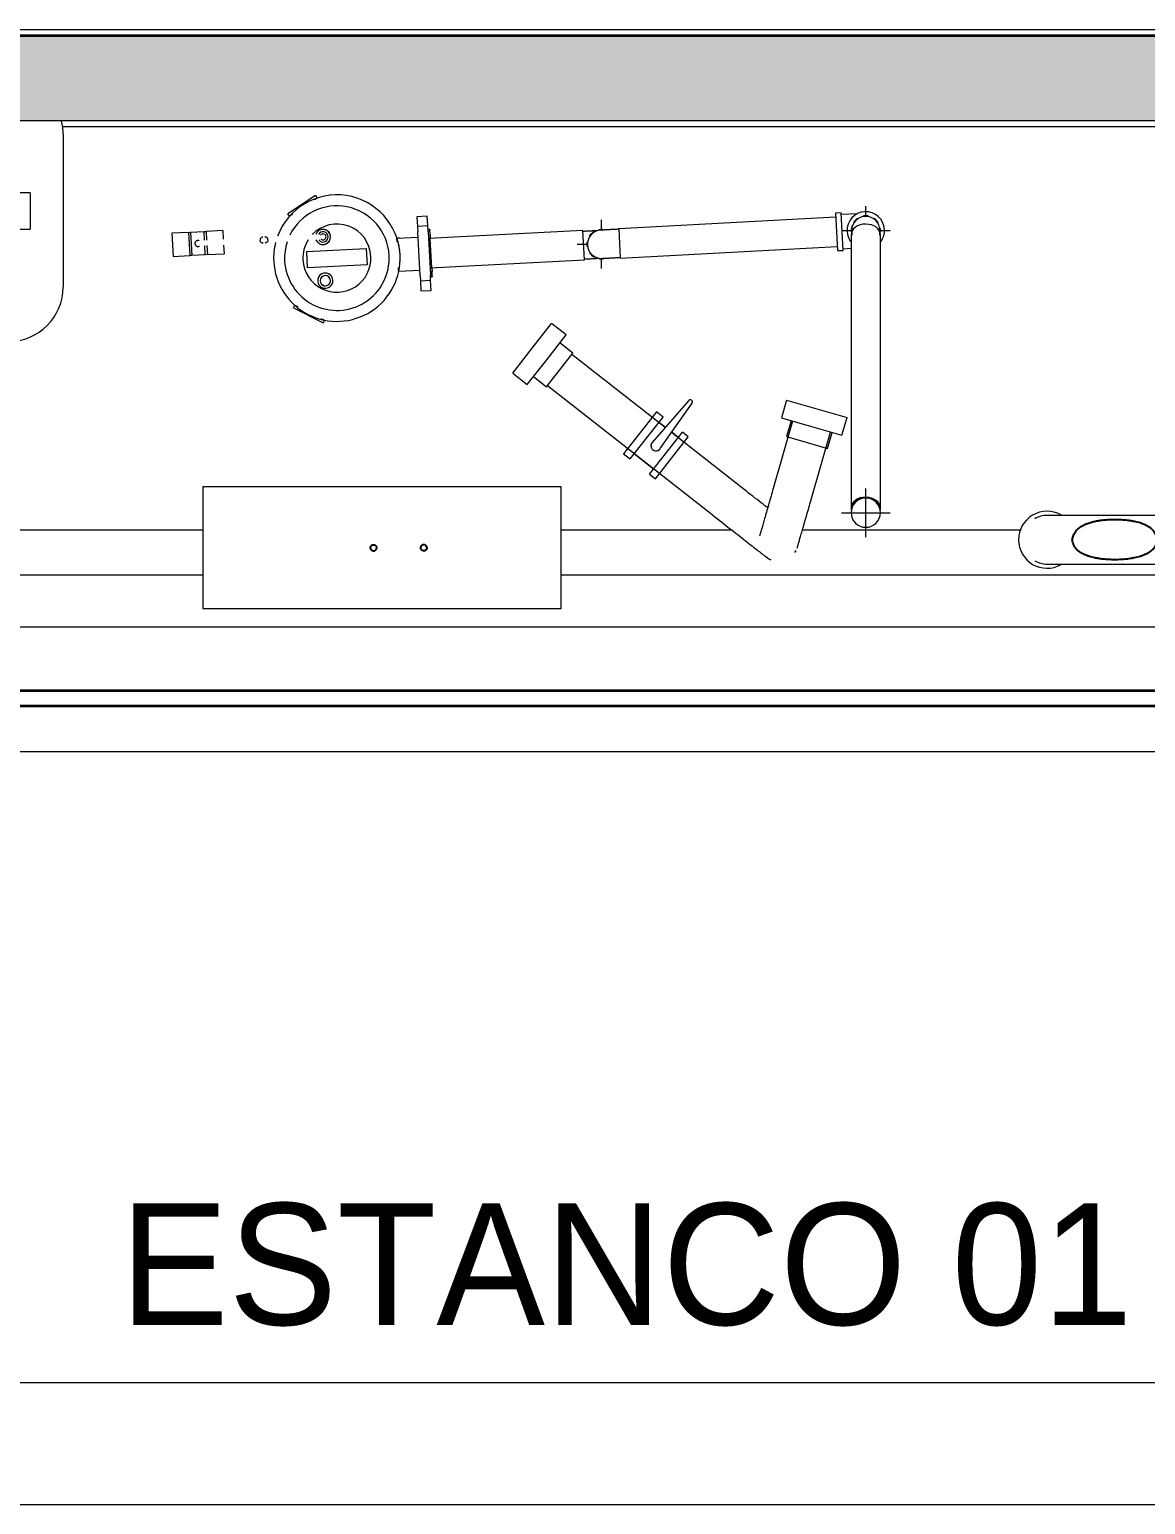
# Model space of a CAD drawing. Header units: metres. Extents: x -3 to 175, y -5 to 18.
# Drawn here: x 26.57 to 28.404, y 10.888 to 13.313 of the extents above; entities that cross this region are included whole.
import ezdxf

# ---------------------------------------------------------------- set-up
doc = ezdxf.new("R2010")
doc.units = ezdxf.units.M
for name, color, linetype, lineweight in [('A-GENM', 7, 'Continuous', 9), ('A-WALL', 7, 'Continuous', 9), ('A-WALL-PATT', 7, 'Continuous', 35), ('G-ANNO-TEXT', 7, 'Continuous', 9), ('I-WALL', 7, 'Continuous', 9), ('M-EQPM', 7, 'Continuous', 9), ('P-PIPE', 7, 'Continuous', 9), ('P-PIPE-CNTR', 7, 'Continuous', 9), ('S-BEAM', 7, 'Continuous', 9)]:
    doc.layers.add(name, color=color, linetype=linetype, lineweight=lineweight)
doc.styles.add('Century Gothic_1', font='GOTHIC.TTF', dxfattribs={"height": 0.2})

# ---------------------------------------------------------------- blocks, each defined once
blk = doc.blocks.new('M_Boquilla salida - M_Boquilla salida-V7-N-Estancos')
at = {"layer": 'A-GENM', "flags": 128}
for points in [[(0.2224, 0.04), (0.2223, 0.04), (0.222, 0.04), (0.2216, 0.04), (0.221, 0.04), (0.2202, 0.04), (0.2192, 0.04), (0.2181, 0.04), (0.2167, 0.04), (0.2153, 0.04), (0.2136, 0.04), (0.2118, 0.04), (0.2098, 0.04), (0.2077, 0.04), (0.2054, 0.04), (0.203, 0.04), (0.2004, 0.04), (0.1977, 0.04), (0.1948, 0.04), (0.1918, 0.04), (0.1887, 0.04), (0.1854, 0.04), (0.182, 0.04), (0.1786, 0.04), (0.175, 0.04), (0.1713, 0.04), (0.1675, 0.04), (0.1636, 0.04), (0.1596, 0.04), (0.1556, 0.04), (0.1515, 0.04), (0.1473, 0.04), (0.1431, 0.04), (0.1388, 0.04), (0.1345, 0.04), (0.1301, 0.04), (0.1257, 0.04), (0.1213, 0.04), (0.1168, 0.04), (0.1124, 0.04), (0.1079, 0.04), (0.1035, 0.04), (0.0991, 0.04), (0.0947, 0.04), (0.0903, 0.04), (0.0859, 0.04), (0.0816, 0.04), (0.0774, 0.04), (0.0731, 0.04), (0.069, 0.04), (0.0649, 0.04), (0.0609, 0.04), (0.057, 0.04), (0.0531, 0.04), (0.0494, 0.04), (0.0458, 0.04), (0.0422, 0.04), (0.0388, 0.04), (0.0355, 0.04), (0.0323, 0.04), (0.0292, 0.04), (0.0263, 0.04), (0.0235, 0.04), (0.0208, 0.04), (0.0183, 0.04), (0.0159, 0.04), (0.0137, 0.04), (0.0116, 0.04), (0.0097, 0.04), (0.008, 0.04), (0.0064, 0.04), (0.005, 0.04), (0.0038, 0.04), (0.0027, 0.04), (0.0018, 0.04), (0.0011, 0.04), (0.0006, 0.04), (0.0002, 0.04), (0, 0.04), (0, 0.04)], [(0, -0.04), (0.0001, -0.04), (0.0004, -0.04), (0.0008, -0.04), (0.0014, -0.04), (0.0022, -0.04), (0.0032, -0.04), (0.0043, -0.04), (0.0056, -0.04), (0.0071, -0.04), (0.0088, -0.04), (0.0106, -0.04), (0.0126, -0.04), (0.0147, -0.04), (0.017, -0.04), (0.0194, -0.04), (0.022, -0.04), (0.0247, -0.04), (0.0276, -0.04), (0.0306, -0.04), (0.0337, -0.04), (0.037, -0.04), (0.0403, -0.04), (0.0438, -0.04), (0.0474, -0.04), (0.0511, -0.04), (0.0549, -0.04), (0.0588, -0.04), (0.0627, -0.04), (0.0668, -0.04), (0.0709, -0.04), (0.0751, -0.04), (0.0793, -0.04), (0.0836, -0.04), (0.0879, -0.04), (0.0923, -0.04), (0.0967, -0.04), (0.1011, -0.04), (0.1055, -0.04), (0.11, -0.04), (0.1144, -0.04), (0.1189, -0.04), (0.1233, -0.04), (0.1277, -0.04), (0.1321, -0.04), (0.1365, -0.04), (0.1408, -0.04), (0.145, -0.04), (0.1492, -0.04), (0.1534, -0.04), (0.1575, -0.04), (0.1615, -0.04), (0.1654, -0.04), (0.1692, -0.04), (0.173, -0.04), (0.1766, -0.04), (0.1802, -0.04), (0.1836, -0.04), (0.1869, -0.04), (0.1901, -0.04), (0.1932, -0.04), (0.1961, -0.04), (0.1989, -0.04), (0.2016, -0.04), (0.2041, -0.04), (0.2065, -0.04), (0.2087, -0.04), (0.2108, -0.04), (0.2127, -0.04), (0.2144, -0.04), (0.216, -0.04), (0.2174, -0.04), (0.2186, -0.04), (0.2197, -0.04), (0.2206, -0.04), (0.2213, -0.04), (0.2218, -0.04), (0.2222, -0.04), (0.2224, -0.04), (0.2224, -0.04)]]:
    blk.add_lwpolyline(points, dxfattribs=at)
at = {"layer": 'A-GENM'}
for centre, radius, start, end in [((0, 0), 0.05, 53.7239, 180), ((0, 0), 0.04, 90, 120), ((0.2224, 0), 0.0469, 0, 119.3065), ((0.2224, 0), 0.04, 60, 90), ((0, 0), 0.05, 180, 306.2523), ((0.2224, 0), 0.0469, 240.687, 0), ((0, 0), 0.04, 240, 270), ((0.2224, 0), 0.04, 270, 300)]:
    blk.add_arc(centre, radius, start, end, dxfattribs=at)
at = {"layer": 'A-GENM', "lineweight": 25}
for points, knots in [([(0.0411, 0), (0.0415, 0.0017), (0.0423, 0.0048), (0.044, 0.0092), (0.0459, 0.0124), (0.0474, 0.0145), (0.0484, 0.0156), (0.0491, 0.0164), (0.0499, 0.0172), (0.051, 0.0182), (0.0531, 0.0199), (0.0564, 0.022), (0.0601, 0.0237), (0.0626, 0.0248), (0.0641, 0.0255), (0.0651, 0.0259), (0.0662, 0.0263), (0.0677, 0.0269), (0.0702, 0.0278), (0.074, 0.0288), (0.0779, 0.0296), (0.0809, 0.0302), (0.084, 0.0308), (0.0878, 0.0314), (0.094, 0.0322), (0.1018, 0.0327), (0.1111, 0.033), (0.1205, 0.0327), (0.1283, 0.0322), (0.1337, 0.0315), (0.1368, 0.0311), (0.1391, 0.0307), (0.1414, 0.0303), (0.1445, 0.0297), (0.1483, 0.0288), (0.1521, 0.0278), (0.1551, 0.0268), (0.1568, 0.0261), (0.1583, 0.0255), (0.1597, 0.0249), (0.1623, 0.0237), (0.1659, 0.022), (0.1693, 0.0199), (0.1714, 0.0183), (0.1725, 0.0172), (0.1733, 0.0165), (0.174, 0.0156), (0.1749, 0.0145), (0.1765, 0.0124), (0.1783, 0.0092), (0.1801, 0.0048), (0.1809, 0.0017), (0.1813, 0)], [-1, -1, -1, -1, -0.972222, -0.944444, -0.916667, -0.902778, -0.895833, -0.888889, -0.881944, -0.875, -0.861111, -0.833333, -0.805556, -0.791667, -0.784722, -0.777778, -0.770833, -0.763889, -0.75, -0.722222, -0.694444, -0.680556, -0.666667, -0.638889, -0.611111, -0.555556, -0.5, -0.444444, -0.388889, -0.361111, -0.347222, -0.333333, -0.319444, -0.305556, -0.277778, -0.25, -0.236111, -0.222222, -0.215278, -0.208333, -0.194444, -0.166667, -0.138889, -0.125, -0.118056, -0.111111, -0.104167, -0.097222, -0.083333, -0.055556, -0.027778, 0, 0, 0, 0]), ([(0.0411, 0), (0.0415, -0.0017), (0.0423, -0.0048), (0.044, -0.0092), (0.0459, -0.0124), (0.0474, -0.0145), (0.0484, -0.0156), (0.0491, -0.0164), (0.0499, -0.0172), (0.051, -0.0182), (0.0531, -0.0199), (0.0564, -0.022), (0.0601, -0.0237), (0.0626, -0.0248), (0.0641, -0.0255), (0.0651, -0.0259), (0.0662, -0.0263), (0.0677, -0.0269), (0.0702, -0.0278), (0.074, -0.0288), (0.0779, -0.0296), (0.0809, -0.0302), (0.0832, -0.0307), (0.0855, -0.0311), (0.0886, -0.0315), (0.0925, -0.032), (0.0971, -0.0324), (0.1034, -0.0328), (0.1111, -0.033), (0.1205, -0.0327), (0.1283, -0.0322), (0.1337, -0.0315), (0.1368, -0.0311), (0.1395, -0.0306), (0.1426, -0.03), (0.1472, -0.0291), (0.1517, -0.0279), (0.1553, -0.0267), (0.1569, -0.026), (0.158, -0.0256), (0.161, -0.0243), (0.166, -0.022), (0.1704, -0.0192), (0.1727, -0.0171), (0.1734, -0.0162), (0.1745, -0.015), (0.1767, -0.0121), (0.1794, -0.0071), (0.1808, -0.0025), (0.1813, 0)], [0, 0, 0, 0, 0.027778, 0.055556, 0.083333, 0.097222, 0.104167, 0.111111, 0.118056, 0.125, 0.138889, 0.166667, 0.194444, 0.208333, 0.215278, 0.222222, 0.229167, 0.236111, 0.25, 0.277778, 0.305556, 0.319444, 0.333333, 0.347222, 0.361111, 0.388889, 0.416667, 0.444444, 0.5, 0.555556, 0.611111, 0.638889, 0.652778, 0.666667, 0.6875, 0.708333, 0.75, 0.770833, 0.776042, 0.78125, 0.791667, 0.833333, 0.875, 0.885417, 0.890625, 0.895833, 0.916667, 0.958333, 1, 1, 1, 1])]:
    blk.add_open_spline(points, degree=3, knots=knots, dxfattribs=at)
blk = doc.blocks.new('M_Miscelaneo 1 - M_Miscelaneo 1-V8-N-Estancos')
at = {"layer": 'A-GENM'}
for p, q in [((0.4213, 0.1), (-0.168, 0.1)), ((-0.168, 0.1), (-0.168, -0.1)), ((0.4213, -0.1), (0.4213, 0.1)), ((-0.168, -0.1), (0.4213, -0.1))]:
    blk.add_line(p, q, dxfattribs=at)
at = {"layer": 'A-GENM', "flags": 128}
for points in [[(0.058, 0.005), (0.0577, 0.005), (0.0575, 0.005), (0.0573, 0.005), (0.0572, 0.005), (0.0571, 0.005)], [(0.1414, 0.005), (0.1414, 0.005), (0.1413, 0.005), (0.1411, 0.005), (0.1409, 0.005), (0.1406, 0.005), (0.1405, 0.005)], [(0.0571, -0.005), (0.0572, -0.005), (0.0573, -0.005), (0.0574, -0.005), (0.0577, -0.005), (0.058, -0.005), (0.058, -0.005)], [(0.1405, -0.005), (0.1408, -0.005), (0.1411, -0.005), (0.1413, -0.005), (0.1414, -0.005), (0.1414, -0.005)]]:
    blk.add_lwpolyline(points, dxfattribs=at)
at = {"layer": 'A-GENM'}
for centre, start, end in [((0.0571, 0), 150, 180), ((0.0571, 0), 180, 232.1027), ((0.0571, 0), 127.8973, 135), ((0.0571, 0), 90, 120), ((0.1414, 0), 60, 90), ((0.1414, 0), 0, 45), ((0.1414, 0), 330, 0), ((0.0571, 0), 240, 249.3691), ((0.0571, 0), 255, 270), ((0.1414, 0), 270, 285), ((0.1414, 0), 290.6309, 300)]:
    blk.add_arc(centre, 0.005, start, end, dxfattribs=at)
at = {"layer": 'A-GENM', "lineweight": 25}
for points, knots in [([(0.0529, 0), (0.0529, 0.0008), (0.0532, 0.0018), (0.054, 0.0031), (0.0547, 0.0039), (0.0557, 0.0045), (0.0571, 0.005), (0.0588, 0.0051), (0.0603, 0.0045), (0.0613, 0.0039), (0.0619, 0.0032), (0.0624, 0.0025), (0.0628, 0.0017), (0.0631, 0.0009), (0.0631, 0.0003), (0.0631, 0)], [-1, -1, -1, -1, -0.861111, -0.791667, -0.722222, -0.652778, -0.583333, -0.444444, -0.333333, -0.277778, -0.222222, -0.166667, -0.111111, -0.055556, 0, 0, 0, 0]), ([(0.0529, 0), (0.0529, -0.0003), (0.053, -0.0009), (0.0532, -0.0017), (0.0536, -0.0025), (0.0541, -0.0033), (0.0547, -0.0039), (0.0555, -0.0044), (0.0563, -0.0047), (0.0572, -0.005), (0.0582, -0.005), (0.0593, -0.0049), (0.0604, -0.0045), (0.0613, -0.0039), (0.0621, -0.0031), (0.0629, -0.0018), (0.0631, -0.0008), (0.0631, 0)], [0, 0, 0, 0, 0.055556, 0.111111, 0.166667, 0.222222, 0.277778, 0.333333, 0.388889, 0.444444, 0.513889, 0.583333, 0.652778, 0.722222, 0.791667, 0.861111, 1, 1, 1, 1]), ([(0.1456, 0), (0.1456, 0.0003), (0.1456, 0.0009), (0.1453, 0.0017), (0.145, 0.0025), (0.1444, 0.0033), (0.1438, 0.0039), (0.1431, 0.0044), (0.1423, 0.0047), (0.1413, 0.005), (0.1403, 0.005), (0.1392, 0.0049), (0.1382, 0.0045), (0.1372, 0.0039), (0.1365, 0.0031), (0.1357, 0.0018), (0.1354, 0.0008), (0.1354, 0)], [0, 0, 0, 0, 0.055556, 0.111111, 0.166667, 0.222222, 0.277778, 0.333333, 0.388889, 0.444444, 0.513889, 0.583333, 0.652778, 0.722222, 0.791667, 0.861111, 1, 1, 1, 1]), ([(0.1456, 0), (0.1456, -0.0008), (0.1454, -0.0018), (0.1446, -0.0031), (0.1438, -0.0039), (0.1429, -0.0045), (0.1415, -0.005), (0.1398, -0.0051), (0.1382, -0.0045), (0.1373, -0.0039), (0.1366, -0.0032), (0.1361, -0.0025), (0.1357, -0.0017), (0.1355, -0.0009), (0.1354, -0.0003), (0.1354, 0)], [-1, -1, -1, -1, -0.861111, -0.791667, -0.722222, -0.652778, -0.583333, -0.444444, -0.333333, -0.277778, -0.222222, -0.166667, -0.111111, -0.055556, 0, 0, 0, 0])]:
    blk.add_open_spline(points, degree=3, knots=knots, dxfattribs=at)
blk = doc.blocks.new('M_Conexión toma de agua potable - M_Conexión toma de agua potable-V9-N-Estancos')
at = {"layer": 'P-PIPE'}
for p, q in [((-0.4772, 0.1928), (-0.4578, 0.2408)), ((-0.4296, 0.2294), (-0.4578, 0.2408)), ((-0.449, 0.1814), (-0.4296, 0.2294)), ((-0.0518, 0.2269), (-0.0518, 0.1964)), ((-0.0518, 0.2269), (0, 0.2269)), ((0, 0.2269), (0.0518, 0.2269)), ((0.0518, 0.1964), (0.0518, 0.2269)), ((-0.4107, 0.2038), (-0.4358, 0.2139)), ((-0.4238, 0.1712), (-0.4107, 0.2038)), ((-0.2311, 0.1282), (-0.4118, 0.2012)), ((-0.0518, 0.1964), (0, 0.1964)), ((-0.0351, 0.1964), (-0.0351, 0.1693)), ((-0.0325, 0.1964), (-0.0325, 0.0809)), ((0, 0.1964), (0.0518, 0.1964)), ((0.0325, 0.0809), (0.0325, 0.1964)), ((0.0351, 0.1693), (0.0351, 0.1964)), ((-0.4966, 0.1448), (-0.4772, 0.1928)), ((-0.4684, 0.1334), (-0.449, 0.1814)), ((-0.437, 0.1387), (-0.4238, 0.1712)), ((-0.2064, 0.1812), (-0.2448, 0.0989)), ((-0.2292, 0.0926), (-0.1995, 0.1788)), ((-0.4621, 0.1489), (-0.437, 0.1387)), ((-0.252, 0.149), (-0.2848, 0.0679)), ((-0.239, 0.1437), (-0.252, 0.149)), ((-0.0351, 0.1693), (0, 0.1693)), ((0, 0.1693), (0.0351, 0.1693)), ((-0.4966, 0.1448), (-0.4684, 0.1334)), ((-0.4361, 0.1409), (-0.1206, 0.0134)), ((-0.2718, 0.0627), (-0.239, 0.1437)), ((-0.2309, 0.1287), (-0.2431, 0.1336)), ((-0.2344, 0.0476), (-0.2017, 0.1286)), ((-0.2231, 0.043), (-0.1903, 0.124)), ((-0.0963, 0.0737), (-0.2187, 0.1231)), ((-0.2058, 0.1185), (-0.2185, 0.1237)), ((-0.1903, 0.124), (-0.2017, 0.1286)), ((-0.2848, 0.0679), (-0.2718, 0.0627)), ((-0.2677, 0.0727), (-0.2304, 0.0577)), ((-0.2344, 0.0476), (-0.2231, 0.043))]:
    blk.add_line(p, q, dxfattribs=at)
at = {"layer": 'P-PIPE', "flags": 128}
for points in [[(-0.0324, 0.0479), (-0.0341, 0.0486), (-0.0377, 0.05), (-0.0414, 0.0515), (-0.0452, 0.053), (-0.049, 0.0546), (-0.053, 0.0562), (-0.057, 0.0578), (-0.061, 0.0595), (-0.0652, 0.0611), (-0.0693, 0.0628), (-0.0736, 0.0645), (-0.0778, 0.0662), (-0.0821, 0.068), (-0.0864, 0.0697), (-0.0907, 0.0715), (-0.0951, 0.0732), (-0.0963, 0.0737)], [(-0.0325, 0.0809), (-0.0325, 0.0776), (-0.0325, 0.0744), (-0.0325, 0.0712), (-0.0325, 0.068), (-0.0325, 0.0648), (-0.0325, 0.0616), (-0.0325, 0.0585), (-0.0325, 0.0554), (-0.0325, 0.0524), (-0.0325, 0.0494), (-0.0325, 0.0464), (-0.0325, 0.0435), (-0.0325, 0.0407), (-0.0325, 0.0379), (-0.0325, 0.0352), (-0.0325, 0.0326), (-0.0325, 0.03), (-0.0325, 0.0275), (-0.0325, 0.0252), (-0.0325, 0.0229), (-0.0325, 0.0207), (-0.0325, 0.0185), (-0.0325, 0.0165), (-0.0325, 0.0146), (-0.0325, 0.0128), (-0.0325, 0.0111), (-0.0325, 0.0095), (-0.0325, 0.0081), (-0.0325, 0.0067), (-0.0325, 0.0055), (-0.0325, 0.0044), (-0.0325, 0.0034), (-0.0325, 0.0025), (-0.0325, 0.0018), (-0.0325, 0.0012), (-0.0325, 0.0007), (-0.0325, 0.0003), (-0.0325, 0.0001), (-0.0325, 0), (-0.0325, 0)], [(0.0325, 0), (0.0325, 0.0001), (0.0325, 0.0003), (0.0325, 0.0006), (0.0325, 0.001), (0.0325, 0.0016), (0.0325, 0.0023), (0.0325, 0.0031), (0.0325, 0.0041), (0.0325, 0.0052), (0.0325, 0.0064), (0.0325, 0.0077), (0.0325, 0.0091), (0.0325, 0.0107), (0.0325, 0.0124), (0.0325, 0.0141), (0.0325, 0.016), (0.0325, 0.018), (0.0325, 0.0201), (0.0325, 0.0223), (0.0325, 0.0245), (0.0325, 0.0269), (0.0325, 0.0293), (0.0325, 0.0319), (0.0325, 0.0345), (0.0325, 0.0372), (0.0325, 0.0399), (0.0325, 0.0428), (0.0325, 0.0456), (0.0325, 0.0486), (0.0325, 0.0516), (0.0325, 0.0546), (0.0325, 0.0577), (0.0325, 0.0608), (0.0325, 0.064), (0.0325, 0.0671), (0.0325, 0.0703), (0.0325, 0.0735), (0.0325, 0.0768), (0.0325, 0.08), (0.0325, 0.0809)], [(-0.1206, 0.0134), (-0.1163, 0.0117), (-0.1119, 0.0099), (-0.1076, 0.0082), (-0.1033, 0.0064), (-0.0991, 0.0047), (-0.0948, 0.003), (-0.0906, 0.0013), (-0.0865, -0.0004), (-0.0824, -0.002), (-0.0784, -0.0036), (-0.0744, -0.0052), (-0.0705, -0.0068), (-0.0667, -0.0083), (-0.063, -0.0098), (-0.0594, -0.0113), (-0.0559, -0.0127), (-0.0524, -0.0141), (-0.0491, -0.0155), (-0.0459, -0.0168), (-0.0428, -0.018), (-0.0399, -0.0192), (-0.037, -0.0203), (-0.0343, -0.0214), (-0.0318, -0.0225), (-0.0294, -0.0234), (-0.0271, -0.0244), (-0.025, -0.0252), (-0.023, -0.026), (-0.0212, -0.0267), (-0.0196, -0.0274), (-0.0181, -0.028), (-0.0167, -0.0285), (-0.0156, -0.029), (-0.0146, -0.0294), (-0.0138, -0.0297), (-0.0131, -0.03), (-0.0126, -0.0302), (-0.0123, -0.0303), (-0.0122, -0.0304), (-0.0122, -0.0304)]]:
    blk.add_lwpolyline(points, dxfattribs=at)
at = {"layer": 'P-PIPE'}
for centre, radius, start, end in [((-0.2029, 0.18), 0.00364, 341, 161), ((-0.2029, 0.18), 0.00364, 71, 146), ((-0.2029, 0.18), 0.00364, 356, 41), ((-0.2371, 0.0953), 0.00841, 155, 341), ((-0.2371, 0.0953), 0.00841, 155, 226.5385), ((-0.2371, 0.0953), 0.00841, 240.8462, 326.6923), ((0, 0), 0.0325, 0, 4.0047), ((0, 0), 0.0325, 356.2743, 0), ((0, 0), 0.0325, 342.0839, 348.3301), ((0, -0.0002), 0.0325, 244.1414, 248), ((0, -0.0002), 0.0325, 248, 263), ((0, 0), 0.0325, 249.1286, 257.903)]:
    blk.add_arc(centre, radius, start, end, dxfattribs=at)
blk = doc.blocks.new('Bolardo - Bolardo-V11-N-Estancos')
at = {"layer": 'A-GENM'}
for p, q in [((0.2689, 0.1452), (-0.2765, 0.1452)), ((0.2717, 0.1229), (0.2717, -0.1278)), ((-0.2793, 0.071), (-0.2793, -0.0193)), ((-0.1171, 0.0268), (-0.2169, 0.0268)), ((-0.2169, -0.0332), (-0.2169, 0.0268)), ((0.2173, 0.0268), (0.1094, 0.0268)), ((0.2173, 0.0268), (0.2173, -0.0332)), ((-0.2793, -0.029), (-0.2793, -0.1193)), ((-0.2169, -0.0332), (-0.1171, -0.0332)), ((0.1094, -0.0332), (0.2173, -0.0332)), ((0.1817, -0.2178), (-0.1893, -0.2178))]:
    blk.add_line(p, q, dxfattribs=at)
for centre, radius, start, end in [((-0.1893, 0.1229), 0.09, 165.6795, 178.1686), ((0.1817, 0.1229), 0.09, 0, 14.3205), ((-0.0038, -0.0032), 0.118, 90, 270), ((-0.0038, -0.0032), 0.118, 0, 90), ((-0.0038, -0.0032), 0.118, 270, 0), ((-0.1893, -0.1278), 0.09, 180.7788, 218.2734), ((0.1817, -0.1278), 0.09, 270, 0), ((-0.1893, -0.1278), 0.09, 256.8636, 270)]:
    blk.add_arc(centre, radius, start, end, dxfattribs=at)
blk = doc.blocks.new('Bomba vertical - Sistema fondeo - FEKA VS GRINDER 1000 MA 220-240_50-V62-N-Estancos')
at = {"layer": 'M-EQPM'}
for p, q in [((0.0259, 0.1008), (0.0284, 0.1052)), ((0.0317, 0.0975), (0.0259, 0.1008)), ((0.0757, 0.0779), (0.0284, 0.1052)), ((0.0732, 0.0735), (0.0685, 0.0762)), ((0.0757, 0.0778), (0.0732, 0.0735)), ((-0.135, 0.061), (-0.152, 0.061)), ((-0.152, 0.061), (-0.152, 0.045)), ((-0.135, 0.045), (-0.135, 0.061)), ((-0.155, 0.0389), (-0.155, 0.03)), ((-0.155, 0.038), (-0.155, 0.0389)), ((-0.155, 0.038), (-0.155, 0.0389)), ((-0.155, 0.0389), (-0.155, 0.0379)), ((-0.155, 0.0389), (-0.152, 0.0389)), ((-0.152, 0.0389), (-0.155, 0.0389)), ((-0.155, 0.0239), (-0.155, 0.03)), ((-0.155, 0.0244), (-0.155, 0.03)), ((-0.155, 0.03), (-0.152, 0.03)), ((-0.155, 0.0241), (-0.155, 0.025)), ((-0.155, 0.0241), (-0.155, 0.025)), ((-0.152, 0.045), (-0.152, 0.036)), ((-0.152, 0.045), (-0.135, 0.045)), ((-0.152, -0.036), (-0.152, 0.036)), ((-0.135, 0.036), (-0.135, 0.045)), ((-0.135, 0.036), (-0.135, -0.036)), ((-0.1004, 0.027), (-0.135, 0.027)), ((-0.1002, 0.0266), (-0.1002, 0.0213)), ((-0.155, 0.0239), (-0.155, -0.0239)), ((-0.152, 0.0239), (-0.155, 0.0239)), ((-0.049, 0.0135), (0.049, 0.0135)), ((-0.049, -0.0135), (-0.049, 0.0135)), ((0.049, 0.0135), (0.049, -0.0135)), ((-0.155, -0.03), (-0.155, -0.0239)), ((-0.155, -0.0239), (-0.152, -0.0239)), ((-0.155, -0.025), (-0.155, -0.0241)), ((-0.155, -0.025), (-0.155, -0.0241)), ((-0.1002, -0.0213), (-0.1002, -0.028)), ((0.049, -0.0135), (-0.049, -0.0135)), ((0.2124, -0.017), (0.1849, -0.017)), ((0.1849, -0.0311), (0.1849, -0.017)), ((0.2124, -0.017), (0.2159, -0.017)), ((0.2124, -0.0317), (0.2124, -0.017)), ((0.2159, -0.017), (0.2269, -0.017)), ((0.2159, -0.017), (0.2159, -0.0316)), ((0.2269, -0.017), (0.2379, -0.017)), ((0.2379, -0.017), (0.2414, -0.017)), ((0.2379, -0.055), (0.2379, -0.017)), ((0.2689, -0.017), (0.2414, -0.017)), ((0.2414, -0.055), (0.2414, -0.017)), ((0.2689, -0.055), (0.2689, -0.017)), ((-0.155, -0.03), (-0.155, -0.0244)), ((-0.155, -0.03), (-0.155, -0.0389)), ((-0.152, -0.03), (-0.155, -0.03)), ((-0.155, -0.0389), (-0.155, -0.038)), ((-0.155, -0.0389), (-0.155, -0.038)), ((-0.152, -0.0389), (-0.155, -0.0389)), ((-0.155, -0.0389), (-0.152, -0.0389)), ((-0.152, -0.036), (-0.152, -0.045)), ((-0.152, -0.045), (-0.152, -0.061)), ((-0.152, -0.045), (-0.135, -0.045)), ((-0.135, -0.027), (-0.1004, -0.027)), ((-0.135, -0.045), (-0.135, -0.036)), ((-0.135, -0.061), (-0.135, -0.045)), ((-0.1002, -0.028), (-0.1053, -0.028)), ((-0.0991, -0.028), (-0.1002, -0.028)), ((0.1849, -0.055), (0.1849, -0.0407)), ((0.2124, -0.055), (0.2124, -0.0405)), ((0.2159, -0.0408), (0.2159, -0.055)), ((-0.152, -0.061), (-0.135, -0.061)), ((0.1849, -0.055), (0.2124, -0.055)), ((0.2159, -0.055), (0.2124, -0.055)), ((0.2269, -0.055), (0.2159, -0.055)), ((0.2379, -0.055), (0.2269, -0.055)), ((0.2414, -0.055), (0.2379, -0.055)), ((0.2414, -0.055), (0.2689, -0.055)), ((0.0296, -0.1045), (0.0769, -0.0772)), ((0.0685, -0.0762), (0.0744, -0.0728)), ((0.0744, -0.0728), (0.0769, -0.0772)), ((0.0271, -0.1001), (0.0317, -0.0975)), ((0.0296, -0.1045), (0.0271, -0.1001))]:
    blk.add_line(p, q, dxfattribs=at)
at = {"layer": 'M-EQPM', "flags": 128}
for points in [[(0.1117, -0.036), (0.1117, -0.0353), (0.1119, -0.0346), (0.1121, -0.0339), (0.1124, -0.0333), (0.1129, -0.0327), (0.1134, -0.0322), (0.1139, -0.0318), (0.1145, -0.0315), (0.1152, -0.0312), (0.1159, -0.0311), (0.1166, -0.031), (0.1167, -0.031)], [(0.1117, -0.036), (0.1117, -0.0367), (0.1119, -0.0374), (0.1121, -0.0381), (0.1124, -0.0387), (0.1129, -0.0393), (0.1134, -0.0398), (0.1139, -0.0402), (0.1145, -0.0405), (0.1152, -0.0408), (0.1159, -0.0409), (0.1166, -0.041), (0.1167, -0.041)], [(0.1196, -0.031), (0.1203, -0.031), (0.121, -0.0312), (0.1216, -0.0314), (0.1222, -0.0317), (0.1233, -0.0326), (0.1238, -0.0333), (0.1242, -0.034), (0.1245, -0.035), (0.1246, -0.036)], [(0.1196, -0.041), (0.1203, -0.041), (0.121, -0.0408), (0.1216, -0.0406), (0.1222, -0.0403), (0.1233, -0.0394), (0.1238, -0.0387), (0.1242, -0.038), (0.1245, -0.037), (0.1246, -0.036)]]:
    blk.add_lwpolyline(points, dxfattribs=at)
at = {"layer": 'M-EQPM'}
for centre, radius, start, end in [((0, 0), 0.104, 360, 180), ((0, 0), 0.086, 360, 180), ((0, 0), 0.056, 360, 180), ((0.021, 0.036), 0.0125, 360, 180), ((0.021, 0.036), 0.0125, 180, 360), ((0.021, 0.036), 0.0125, 105, 165), ((0.021, 0.036), 0.0125, 195, 225), ((0.021, 0.036), 0.00848, 360, 180), ((0.021, 0.036), 0.00848, 135, 180), ((0.021, 0.036), 0.00848, 180, 360), ((0.021, 0.036), 0.00848, 180, 360), ((0.021, 0.036), 0.0125, 240, 270), ((0.021, 0.036), 0.00848, 47.7574, 126.0468), ((0.021, 0.036), 0.0125, 300, 360), ((0.021, 0.036), 0.00848, 0, 30), ((0.021, 0.036), 0.0125, 15, 45), ((0, 0), 0.104, 180, 336.8124), ((0, 0), 0.086, 180, 331.0413), ((0, 0), 0.056, 180, 313.3973), ((0.021, -0.036), 0.0125, 18.6097, 180), ((0.021, -0.036), 0.0125, 105, 180), ((0.021, -0.036), 0.0125, 60, 90), ((0, 0), 0.056, 324.2739, 360), ((0, 0), 0.086, 338.7731, 360), ((0, 0), 0.104, 342.5691, 360), ((0.021, -0.036), 0.0125, 180, 338.6061), ((0.021, -0.036), 0.0125, 180, 255), ((0.021, -0.036), 0.00854, 31.3025, 180), ((0.021, -0.036), 0.00854, 180, 327.4792), ((0.021, -0.036), 0.005, 40, 180), ((0.021, -0.036), 0.005, 180, 320), ((0.021, -0.036), 0.0125, 270, 300), ((0.021, -0.036), 0.0125, 18.6097, 45), ((0.021, -0.036), 0.0125, 315, 338.6061)]:
    blk.add_arc(centre, radius, start, end, dxfattribs=at)
for points in [[(-0.1004, 0.027), (-0.1004, 0.027), (-0.1006, 0.0265), (-0.1013, 0.0238), (-0.1025, 0.0181), (-0.1035, 0.0105), (-0.1039, 0.0046), (-0.104, 0.0015), (-0.104, 0)], [(-0.104, 0), (-0.104, -0.0021), (-0.1039, -0.0061), (-0.1032, -0.0138), (-0.1019, -0.021), (-0.1009, -0.0252), (-0.1005, -0.0267), (-0.1004, -0.027), (-0.1004, -0.027)]]:
    blk.add_open_spline(points, degree=3, knots=[0, 0, 0, 0, 0.142857, 0.285714, 0.571429, 0.785714, 0.892857, 1, 1, 1, 1], dxfattribs=at)
for points in [[(0.2269, -0.031), (0.2265, -0.031), (0.2258, -0.0311), (0.225, -0.0313), (0.2247, -0.0315)], [(0.2247, -0.0405), (0.225, -0.0407), (0.2258, -0.0409), (0.2265, -0.041), (0.2269, -0.041)], [(0.2319, -0.036), (0.2319, -0.0356), (0.2318, -0.0349), (0.2314, -0.0338), (0.2308, -0.0329), (0.23, -0.0321), (0.2291, -0.0315), (0.228, -0.0311), (0.2272, -0.031), (0.2269, -0.031)], [(0.2269, -0.041), (0.2272, -0.041), (0.228, -0.0409), (0.2291, -0.0405), (0.23, -0.0399), (0.2308, -0.0391), (0.2314, -0.0382), (0.2318, -0.0371), (0.2319, -0.0364), (0.2319, -0.036)]]:
    blk.add_open_spline(points, degree=3, dxfattribs=at)
blk = doc.blocks.new('M_RVR_Codo material - CO - Codo-V46-N-Estancos')
at = {"layer": 'P-PIPE', "flags": 128}
for points in [[(14.9655, 12.5226), (14.9662, 12.5222), (14.9669, 12.5218), (14.9677, 12.5214), (14.9685, 12.5209), (14.9693, 12.5205), (14.9701, 12.52), (14.971, 12.5196), (14.9719, 12.5191), (14.9728, 12.5186), (14.9737, 12.5181), (14.9746, 12.5175), (14.9756, 12.517), (14.9766, 12.5165), (14.9775, 12.5159), (14.9785, 12.5154), (14.9795, 12.5148), (14.9806, 12.5143), (14.9816, 12.5137), (14.9826, 12.5131), (14.9836, 12.5125), (14.9847, 12.512), (14.985, 12.5118)], [(14.9625, 12.4712), (14.9614, 12.4718), (14.9604, 12.4724), (14.9594, 12.473), (14.9583, 12.4735), (14.9573, 12.4741), (14.9563, 12.4746), (14.9553, 12.4752), (14.9543, 12.4757), (14.9534, 12.4763), (14.9524, 12.4768), (14.9514, 12.4773), (14.9505, 12.4779), (14.9496, 12.4784), (14.9487, 12.4788), (14.9479, 12.4793), (14.947, 12.4798), (14.9462, 12.4802), (14.9454, 12.4807), (14.9447, 12.4811), (14.9439, 12.4815), (14.9432, 12.4819), (14.9425, 12.4823)]]:
    blk.add_lwpolyline(points, dxfattribs=at)
blk = doc.blocks.new('M_RVR_Codo material - CO - Codo-V63-N-Estancos')
at = {"layer": 'P-PIPE', "flags": 128}
for points in [[(-3.2608, 12.9844), (-3.262, 12.9843), (-3.2632, 12.9843), (-3.2643, 12.9842), (-3.2655, 12.9841), (-3.2667, 12.9841), (-3.2678, 12.984), (-3.2689, 12.984), (-3.2701, 12.9839), (-3.2712, 12.9838), (-3.2723, 12.9838), (-3.2734, 12.9837), (-3.2744, 12.9837), (-3.2755, 12.9836), (-3.2765, 12.9836), (-3.2775, 12.9835), (-3.2784, 12.9835), (-3.2793, 12.9834), (-3.2803, 12.9834), (-3.2811, 12.9833), (-3.282, 12.9833), (-3.2828, 12.9832), (-3.2835, 12.9832), (-3.2843, 12.9832), (-3.285, 12.9831), (-3.2856, 12.9831), (-3.2862, 12.9831), (-3.2868, 12.983), (-3.2874, 12.983), (-3.2878, 12.983), (-3.2883, 12.9829), (-3.2887, 12.9829), (-3.2891, 12.9829), (-3.2894, 12.9829), (-3.2897, 12.9829), (-3.2899, 12.9829), (-3.2901, 12.9829), (-3.2902, 12.9828), (-3.2903, 12.9828), (-3.2903, 12.9828)], [(-3.2879, 12.9365), (-3.2879, 12.9365), (-3.2878, 12.9365), (-3.2877, 12.9365), (-3.2875, 12.9365), (-3.2873, 12.9365), (-3.287, 12.9366), (-3.2867, 12.9366), (-3.2864, 12.9366), (-3.286, 12.9366), (-3.2855, 12.9366), (-3.2851, 12.9367), (-3.2845, 12.9367), (-3.284, 12.9367), (-3.2834, 12.9367), (-3.2827, 12.9368), (-3.282, 12.9368), (-3.2813, 12.9369), (-3.2806, 12.9369), (-3.2798, 12.9369), (-3.2789, 12.937), (-3.2781, 12.937), (-3.2772, 12.9371), (-3.2762, 12.9371), (-3.2753, 12.9372), (-3.2743, 12.9372), (-3.2733, 12.9373), (-3.2723, 12.9373), (-3.2712, 12.9374), (-3.2702, 12.9374), (-3.2691, 12.9375), (-3.268, 12.9376), (-3.2668, 12.9376), (-3.2657, 12.9377), (-3.2645, 12.9377), (-3.2634, 12.9378), (-3.2622, 12.9379), (-3.261, 12.9379), (-3.2599, 12.938), (-3.2587, 12.938), (-3.2584, 12.9381)]]:
    blk.add_lwpolyline(points, dxfattribs=at)
at = {"layer": 'P-PIPE'}
for start, end in [(93, 167.6869), (89.1624, 93), (168, 183), (183, 273), (273, 276.8376)]:
    blk.add_arc((-3.2891, 12.9597), 0.0232, start, end, dxfattribs=at)
blk = doc.blocks.new('M_RVR_Codo material - CO - Codo-2985904-N-Estancos')
at = {"layer": 'P-PIPE', "flags": 128}
for points in [[(-2.8779, 12.9824), (-2.8779, 12.9824), (-2.8779, 12.9823), (-2.8779, 12.9822), (-2.8779, 12.9821), (-2.8779, 12.9819), (-2.8779, 12.9816), (-2.8779, 12.9813), (-2.8779, 12.9809), (-2.8779, 12.9805), (-2.8779, 12.9801), (-2.8779, 12.9796), (-2.8779, 12.9791), (-2.8779, 12.9785), (-2.8779, 12.9779), (-2.8779, 12.9773), (-2.8779, 12.9766), (-2.8779, 12.9759), (-2.8779, 12.9751), (-2.8779, 12.9749)], [(-2.8315, 12.9749), (-2.8315, 12.9756), (-2.8315, 12.9764), (-2.8315, 12.9771), (-2.8315, 12.9777), (-2.8315, 12.9783), (-2.8315, 12.9789), (-2.8315, 12.9795), (-2.8315, 12.98), (-2.8315, 12.9804), (-2.8315, 12.9808), (-2.8315, 12.9812), (-2.8315, 12.9815), (-2.8315, 12.9818), (-2.8315, 12.982), (-2.8315, 12.9822), (-2.8315, 12.9823), (-2.8315, 12.9824), (-2.8315, 12.9824), (-2.8315, 12.9824)]]:
    blk.add_lwpolyline(points, dxfattribs=at)
at = {"layer": 'P-PIPE'}
for start, end in [(90, 180), (360, 90), (180, 185.2579), (354.4317, 0)]:
    blk.add_arc((-2.8547, 12.9824), 0.0232, start, end, dxfattribs=at)
blk = doc.blocks.new('M_RVR_Codo material - CO - Codo-V64-N-Estancos')
at = {"layer": 'P-PIPE'}
for p, q in [((-2.8779, 12.5258), (-2.8779, 12.526)), ((-2.8315, 12.526), (-2.8315, 12.5253))]:
    blk.add_line(p, q, dxfattribs=at)
for start_param, end_param in [(1.570796, 3.141593), (0, 1.570796)]:
    blk.add_ellipse((-2.8547, 12.526), major_axis=(0.0232, 0), ratio=0.743145, start_param=start_param, end_param=end_param, dxfattribs=at)

msp = doc.modelspace()

# ---------------------------------------------------------------- hatches: boundary and pattern name
at = {"layer": 'A-WALL-PATT', "lineweight": 9}
h = msp.add_hatch(dxfattribs=at)
h.set_pattern_fill('FP_1', color=256, style=0, pattern_type=2)
h.set_pattern_definition([(50, (30.7992, 0), (0.728738, -0.06376), [0.0762, -0.8382]), (355, (30.7992, 0), (-0.14097, 0.764224), [0.06096, -0.67056]), (100.451, (30.85994, -0.0053), (0.58777, 0.700469), [0.06476, -0.71236]), (46.184, (30.7992, 0.2032), (1.084314, -0.168175), [0.1143, -1.257]), (96.636, (30.8896, 0.1892), (0.94999, 0.989753), [0.09714, -1.069]), (351.184, (30.7992, 0.2032), (0.94969, 0.990147), [0.09144, -1.006]), (21, (30.9008, 0.1524), (0.606457, -0.409065), [0.0762, -0.8382]), (326, (30.9008, 0.1524), (0.247208, 0.73675), [0.06096, -0.67056]), (71.451, (30.95135, 0.1183), (0.85367, 0.327687), [0.06476, -0.71236]), (37.5, (30.7992, 0), (0.0123552, 0.3382243), [0.03353, -0.6289, 0.03353, -0.64719, -0.6731]), (37.5, (30.7992, 0), (0.0123552, 0.3382243), [-1.343, 0.03353, -0.63957]), (7.5, (30.7992, 0), (0.2672815, 0.4007255), [0.03353, -0.35458, 0.03353, -0.61366, -0.25654]), (7.5, (30.7992, 0), (0.2672815, 0.4007255), [-1.035, 0.03353, -0.22301]), (327.5, (30.57264, 0), (0.5423632, -0.0229212), [0.03353, -0.22047, 0.03353, -0.75895, -1.052]), (327.5, (30.57264, 0), (0.5423632, -0.0229212), [-1.046, 0.03353, -1.018]), (317.5, (30.47104, 0), (0.592516, 0.101701), [0.03353, -0.29667, 0.03353, -0.49276, -0.74676]), (317.5, (30.47104, 0), (0.592516, 0.101701), [-0.85649, 0.03353, -0.71323])])
h.paths.add_polyline_path([(48.5973, 13.1528), (48.5973, 13.3028), (44.3327, 13.3017), (44.3118, 13.3), (43.4122, 13.3009), (43.3947, 13.3028), (31.4822, 13.3028), (31.4822, 13.1528), (48.2507, 13.1528)])
h.paths.add_polyline_path([(31.3138, 13.1528), (31.4122, 13.1528), (31.4122, 13.3028), (30.8122, 13.3028), (30.8122, 13.1528), (31.2001, 13.1528)])
h.paths.add_polyline_path([(30.7422, 13.1528), (30.7422, 13.3028), (24.7736, 13.3028), (24.7736, 13.1528), (25.0172, 13.1528), (25.0172, 13.1627), (29.8523, 13.1627), (29.8523, 13.1528), (30.7422, 13.1528)])

# ---------------------------------------------------------------- linework, layer by layer
at = {"layer": 'A-WALL'}
msp.add_line((29.1781, 12.3304), (25.0172, 12.3304), dxfattribs=at)
at = {"layer": 'I-WALL'}
for p, q in [((24.7636, 13.3128), (30.7172, 13.3128)), ((29.8523, 13.1627), (26.6221, 13.1627)), ((29.8415, 13.1528), (26.624, 13.1528)), ((29.7206, 12.1254), (25.0172, 12.1254))]:
    msp.add_line(p, q, dxfattribs=at)
at = {"layer": 'I-WALL', "lineweight": 35}
for p, q in [((24.7736, 13.3028), (30.7172, 13.3028)), ((29.8425, 12.2254), (25.0172, 12.2254)), ((29.8175, 12.2004), (25.0172, 12.2004))]:
    msp.add_line(p, q, dxfattribs=at)
at = {"layer": 'P-PIPE'}
for p, q in [((27.8951, 13.004), (27.5384, 12.9853)), ((27.9041, 13.0112), (27.8948, 13.0107)), ((27.8948, 13.0107), (27.8964, 12.9799)), ((27.9057, 12.9804), (27.9041, 13.0112)), ((27.9309, 13.0098), (27.9042, 13.0084)), ((27.4793, 12.9822), (27.2256, 12.9689)), ((27.4819, 12.934), (27.4793, 12.9822)), ((27.5384, 12.9853), (27.5409, 12.9371)), ((27.8964, 12.9799), (27.898, 12.9492)), ((27.9073, 12.9496), (27.9057, 12.9804)), ((27.9204, 12.9749), (27.9204, 12.526)), ((27.9687, 12.526), (27.9687, 12.9749)), ((27.5409, 12.9371), (27.8977, 12.9558)), ((27.9071, 12.9524), (27.9204, 12.9531)), ((27.2281, 12.9207), (27.4819, 12.934)), ((27.898, 12.9492), (27.9073, 12.9496)), ((26.8545, 12.4894), (26.1436, 12.4894)), ((27.7248, 12.4894), (27.4438, 12.4894)), ((28.1991, 12.4894), (27.8402, 12.4894)), ((26.1436, 12.4163), (26.8545, 12.4163)), ((27.4438, 12.4163), (28.6186, 12.4163))]:
    msp.add_line(p, q, dxfattribs=at)
for start, end in [(3, 183), (183, 215.5725), (324.3062, 3)]:
    msp.add_arc((27.9445, 12.9824), 0.0308, start, end, dxfattribs=at)
at = {"layer": 'P-PIPE', "color": 96, "true_color": 0x007f00}
for centre, radius, start, end in [((27.9445, 12.9824), 0.0241, 124.4019, 146.433), ((27.9445, 12.9824), 0.0241, 81.3196, 98.6804), ((27.9445, 12.9945), 0.0121, 78.0178, 90), ((27.9445, 12.9824), 0.0241, 33.1435, 55.5981), ((27.5101, 12.9597), 0.0241, 120.4059, 147.0642), ((27.5101, 12.9597), 0.0241, 84.5956, 100.9588), ((27.5101, 12.9717), 0.0121, 80.922, 90), ((27.9445, 12.9824), 0.0241, 158.9007, 180), ((27.9445, 12.9824), 0.0241, 180, 186.6935), ((27.9445, 12.9824), 0.0241, 0, 10.2626), ((27.9445, 12.9824), 0.0241, 353.3065, 0), ((27.5101, 12.9597), 0.0241, 171.6884, 180), ((27.5101, 12.9597), 0.0241, 180, 188.4898), ((27.5101, 12.9597), 0.0241, 215.4626, 242.8645), ((27.5101, 12.9597), 0.0241, 258.778, 277.8731), ((27.5101, 12.9476), 0.0121, 254.5469, 270), ((27.9445, 12.5184), 0.0241, 0, 180), ((27.9445, 12.5184), 0.0241, 180, 0)]:
    msp.add_arc(centre, radius, start, end, dxfattribs=at)
at = {"layer": 'P-PIPE'}
for centre, start_param, end_param in [((27.9445, 12.9749), 1.570796, 3.141593), ((27.9445, 12.9749), 0, 1.570796), ((27.9445, 12.526), 1.570796, 3.141593), ((27.9445, 12.526), 0, 1.570796), ((27.9445, 12.526), 3.141593, 3.32412), ((27.9445, 12.526), 6.100658, 6.283185)]:
    msp.add_ellipse(centre, major_axis=(0.0241, 0), ratio=0.743145, start_param=start_param, end_param=end_param, dxfattribs=at)
at = {"layer": 'P-PIPE-CNTR'}
for p, q in [((27.5101, 12.9827), (27.5101, 12.9997)), ((27.9445, 13.0056), (27.9445, 13.0224)), ((27.9445, 13.0131), (27.9445, 13.0224)), ((27.9045, 12.9824), (27.9217, 12.9824)), ((27.9671, 12.9824), (27.9845, 12.9824)), ((27.9752, 12.9824), (27.9845, 12.9824)), ((27.4701, 12.9597), (27.487, 12.9597)), ((27.5101, 12.9197), (27.5101, 12.9369)), ((27.9445, 12.4784), (27.9445, 12.5584)), ((27.9045, 12.5184), (27.9845, 12.5184))]:
    msp.add_line(p, q, dxfattribs=at)
at = {"layer": 'S-BEAM'}
for p, q in [((28.8056, 11.0877), (26.0141, 11.0877)), ((26.0141, 10.8877), (28.8056, 10.8877))]:
    msp.add_line(p, q, dxfattribs=at)

# ---------------------------------------------------------------- block references
at = {"layer": 'A-GENM'}
msp.add_blockref('Bolardo - Bolardo-V11-N-Estancos', (26.3533, 13.0175), dxfattribs=at)
at = {"layer": 'A-GENM', "rotation": 180}
for name, p in [('M_Miscelaneo 1 - M_Miscelaneo 1-V8-N-Estancos', (27.2758, 12.4607)), ('M_Boquilla salida - M_Boquilla salida-V7-N-Estancos', (28.4649, 12.4739))]:
    msp.add_blockref(name, p, dxfattribs=at)
at = {"layer": 'M-EQPM', "rotation": 182.9999999999998}
msp.add_blockref('Bomba vertical - Sistema fondeo - FEKA VS GRINDER 1000 MA 220-240_50-V62-N-Estancos', (27.075, 12.9369), dxfattribs=at)
at = {"layer": 'P-PIPE'}
for name in ['M_RVR_Codo material - CO - Codo-2985904-N-Estancos', 'M_RVR_Codo material - CO - Codo-V63-N-Estancos', 'M_RVR_Codo material - CO - Codo-V64-N-Estancos']:
    msp.add_blockref(name, (30.7992, 0), dxfattribs=at)
for name, p, rotation in [('M_RVR_Codo material - CO - Codo-V46-N-Estancos', (33.5595, 31.4864), 211.9999999999999), ('M_Conexión toma de agua potable - M_Conexión toma de agua potable-V9-N-Estancos', (27.8011, 12.4712), 343.9245361015851)]:
    msp.add_blockref(name, p, dxfattribs=dict(at, rotation=rotation))

# ---------------------------------------------------------------- texts
at = {"layer": 'G-ANNO-TEXT', "insert": (26.7185, 11.3831), "char_height": 0.2, "width": 2.044303, "attachment_point": 1, "style": 'Century Gothic_1'}
msp.add_mtext('ESTANCO 01', dxfattribs=at)

doc.saveas('drawing.dxf')
